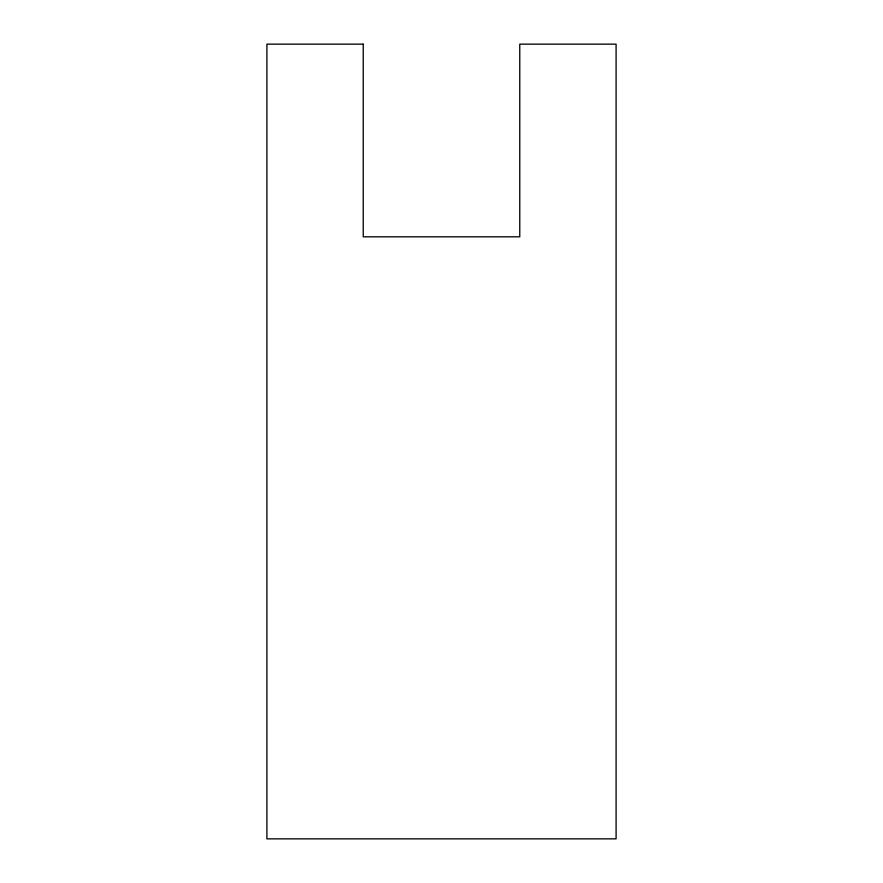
<?xml version="1.0" encoding="UTF-8"?>
<svg xmlns="http://www.w3.org/2000/svg" width="883" height="883" viewBox="0 0 883 883"><rect width="100%" height="100%" fill="white"/><g stroke="black" fill="none" stroke-linecap="round" stroke-linejoin="round"><path stroke-width="1.32" d="M363.233 44.15L266.909 44.15L266.909 838.85L616.091 838.85L616.091 44.15L519.767 44.15L519.767 236.81L363.233 236.81L363.233 44.15"/></g></svg>
